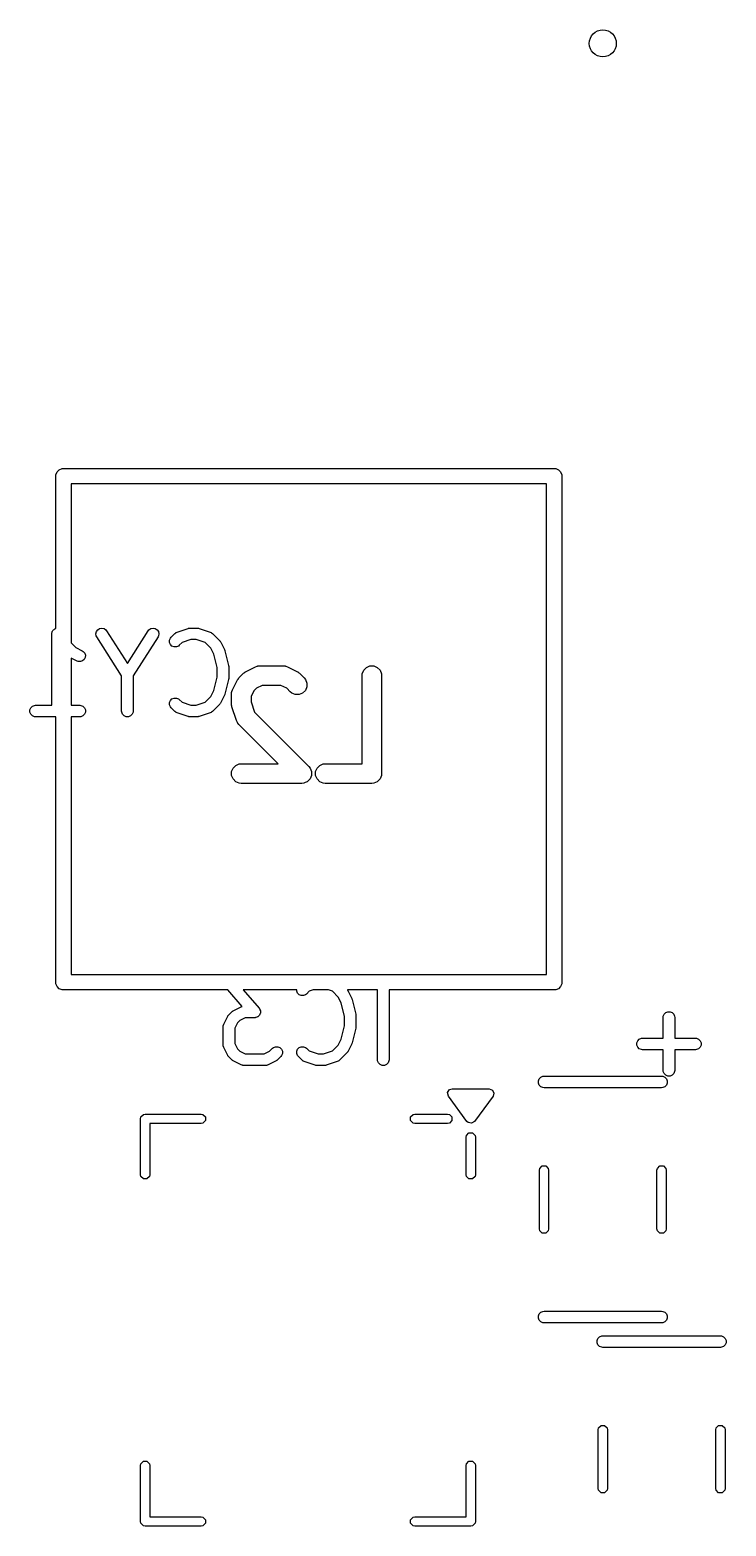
# Model space of a CAD drawing. Extents: x -2.1 to 1.78, y 0.53 to 2.72.
# Drawn here: x 0.648 to 1.003, y 1.648 to 2.412 of the extents above; entities that cross this region are included whole.
import ezdxf

# ---------------------------------------------------------------- set-up
doc = ezdxf.new("R2010")
doc.units = 0
doc.header["$MEASUREMENT"] = 0
doc.layers.add('BLACK', color=7, linetype='CONTINUOUS')

msp = doc.modelspace()

# ---------------------------------------------------------------- linework, layer by layer
at = {"layer": 'BLACK', "linetype": 'CONTINUOUS'}
for p, q in [((0.66087, 2.18413), (0.66094, 2.1849)), ((0.66087, 2.10644), (0.66087, 2.18413)), ((0.66094, 2.1849), (0.66153, 2.18632)), ((0.66153, 2.18632), (0.66262, 2.18741)), ((0.66262, 2.18741), (0.66404, 2.188)), ((0.66404, 2.188), (0.6648, 2.18807)), ((0.6648, 2.18807), (0.9152, 2.18807)), ((0.9152, 2.18807), (0.91596, 2.188)), ((0.91596, 2.188), (0.91738, 2.18741)), ((0.91738, 2.18741), (0.91847, 2.18632)), ((0.91847, 2.18632), (0.91906, 2.1849)), ((0.91906, 2.1849), (0.91913, 2.18413)), ((0.91913, 2.18413), (0.91913, 1.92587)), ((0.66874, 2.1802), (0.66874, 2.09903)), ((0.91126, 2.1802), (0.66874, 2.1802)), ((0.91126, 1.9298), (0.91126, 2.1802)), ((0.65885, 2.10367), (0.6589, 2.10424)), ((0.65885, 2.06725), (0.65885, 2.10367)), ((0.65885, 2.10367), (0.65885, 2.10367)), ((0.65885, 2.10367), (0.65885, 2.10367)), ((0.65885, 2.10367), (0.65885, 2.10367)), ((0.6589, 2.10424), (0.65902, 2.10451)), ((0.65902, 2.10451), (0.65907, 2.1048)), ((0.65907, 2.1048), (0.65923, 2.10504)), ((0.65923, 2.10504), (0.65934, 2.10531)), ((0.65934, 2.10531), (0.65955, 2.10552)), ((0.65955, 2.10552), (0.65971, 2.10576)), ((0.65971, 2.10576), (0.65995, 2.10592)), ((0.65995, 2.10592), (0.66016, 2.10612)), ((0.66016, 2.10612), (0.66043, 2.10624)), ((0.66043, 2.10624), (0.66067, 2.1064)), ((0.66067, 2.1064), (0.66087, 2.10644)), ((0.68134, 2.10373), (0.68159, 2.10486)), ((0.68154, 2.1026), (0.68134, 2.10373)), ((0.68181, 2.10208), (0.68154, 2.1026)), ((0.68159, 2.10486), (0.68226, 2.1058)), ((0.69447, 2.08219), (0.68181, 2.10208)), ((0.68226, 2.1058), (0.68323, 2.10642)), ((0.68323, 2.10642), (0.68436, 2.10662)), ((0.68436, 2.10662), (0.68549, 2.10637)), ((0.68549, 2.10637), (0.68643, 2.10571)), ((0.68643, 2.10571), (0.68679, 2.10525)), ((0.68679, 2.10525), (0.69742, 2.08855)), ((0.69742, 2.08855), (0.70805, 2.10525)), ((0.71303, 2.10208), (0.70037, 2.08219)), ((0.70805, 2.10525), (0.70841, 2.10571)), ((0.70841, 2.10571), (0.70935, 2.10637)), ((0.70935, 2.10637), (0.71048, 2.10662)), ((0.71048, 2.10662), (0.71161, 2.10642)), ((0.71161, 2.10642), (0.71258, 2.1058)), ((0.71258, 2.1058), (0.71325, 2.10486)), ((0.7133, 2.1026), (0.71303, 2.10208)), ((0.71325, 2.10486), (0.7135, 2.10373)), ((0.7135, 2.10373), (0.7133, 2.1026)), ((0.7189, 2.1005), (0.71934, 2.10156)), ((0.7189, 2.09934), (0.7189, 2.1005)), ((0.71934, 2.10156), (0.7197, 2.10201)), ((0.7197, 2.10201), (0.72158, 2.10388)), ((0.72158, 2.10388), (0.72203, 2.10425)), ((0.72203, 2.10425), (0.72212, 2.10429)), ((0.72212, 2.10429), (0.7222, 2.10436)), ((0.7222, 2.10436), (0.72273, 2.10459)), ((0.72273, 2.10459), (0.72836, 2.10647)), ((0.72977, 2.10072), (0.72526, 2.09921)), ((0.72836, 2.10647), (0.72864, 2.10653)), ((0.72864, 2.10653), (0.72872, 2.10656)), ((0.72872, 2.10656), (0.72882, 2.10657)), ((0.72882, 2.10657), (0.72892, 2.1066)), ((0.72892, 2.1066), (0.729, 2.10659)), ((0.729, 2.10659), (0.72929, 2.10662)), ((0.72929, 2.10662), (0.73304, 2.10662)), ((0.73256, 2.10072), (0.72977, 2.10072)), ((0.73707, 2.09921), (0.73256, 2.10072)), ((0.73304, 2.10662), (0.73333, 2.10659)), ((0.73333, 2.10659), (0.73341, 2.1066)), ((0.73341, 2.1066), (0.73351, 2.10657)), ((0.73351, 2.10657), (0.73362, 2.10656)), ((0.73362, 2.10656), (0.73369, 2.10653)), ((0.73369, 2.10653), (0.73397, 2.10647)), ((0.73397, 2.10647), (0.7396, 2.10459)), ((0.7396, 2.10459), (0.74013, 2.10436)), ((0.74013, 2.10436), (0.74021, 2.10429)), ((0.74021, 2.10429), (0.74031, 2.10425)), ((0.74031, 2.10425), (0.74075, 2.10388)), ((0.74075, 2.10388), (0.7445, 2.10013)), ((0.7445, 2.10013), (0.74469, 2.09991)), ((0.74469, 2.09991), (0.74475, 2.09985)), ((0.74475, 2.09985), (0.7448, 2.09977)), ((0.7448, 2.09977), (0.74487, 2.09968)), ((0.66874, 2.09903), (0.67105, 2.09672)), ((0.67105, 2.09672), (0.67437, 2.09506)), ((0.67437, 2.09506), (0.67486, 2.09475)), ((0.67486, 2.09475), (0.67561, 2.09388)), ((0.67561, 2.09388), (0.67598, 2.09279)), ((0.67598, 2.09279), (0.6759, 2.09164)), ((0.71934, 2.09828), (0.7189, 2.09934)), ((0.72015, 2.09746), (0.71934, 2.09828)), ((0.72122, 2.09702), (0.72015, 2.09746)), ((0.72237, 2.09702), (0.72122, 2.09702)), ((0.72343, 2.09746), (0.72237, 2.09702)), ((0.72388, 2.09783), (0.72343, 2.09746)), ((0.72526, 2.09921), (0.72388, 2.09783)), ((0.73999, 2.0963), (0.73707, 2.09921)), ((0.7415, 2.09326), (0.73999, 2.0963)), ((0.74321, 2.08643), (0.7415, 2.09326)), ((0.74487, 2.09968), (0.7449, 2.09961)), ((0.7449, 2.09961), (0.74506, 2.09936)), ((0.74506, 2.09936), (0.74693, 2.09562)), ((0.74693, 2.09562), (0.74695, 2.09557)), ((0.74695, 2.09557), (0.74696, 2.09556)), ((0.74696, 2.09556), (0.74705, 2.09532)), ((0.74705, 2.09532), (0.74714, 2.09507)), ((0.74714, 2.09507), (0.74714, 2.09505)), ((0.74714, 2.09505), (0.74715, 2.09501)), ((0.74715, 2.09501), (0.74903, 2.08751)), ((0.67173, 2.08978), (0.66874, 2.09127)), ((0.66874, 2.09127), (0.66874, 2.06725)), ((0.67227, 2.08957), (0.67173, 2.08978)), ((0.67342, 2.08949), (0.67227, 2.08957)), ((0.67451, 2.08985), (0.67342, 2.08949)), ((0.67538, 2.09061), (0.67451, 2.08985)), ((0.6759, 2.09164), (0.67538, 2.09061)), ((0.74321, 2.08153), (0.74321, 2.08643)), ((0.74903, 2.08751), (0.74904, 2.08741)), ((0.74904, 2.08741), (0.74906, 2.08737)), ((0.74906, 2.08737), (0.74908, 2.08715)), ((0.74908, 2.08715), (0.74911, 2.08694)), ((0.74911, 2.08694), (0.74911, 2.0869)), ((0.74911, 2.0869), (0.74912, 2.0868)), ((0.74912, 2.0868), (0.74912, 2.08117)), ((0.75758, 2.08422), (0.758, 2.08448)), ((0.758, 2.08448), (0.76276, 2.08686)), ((0.76276, 2.08686), (0.76368, 2.08721)), ((0.76368, 2.08721), (0.76386, 2.08722)), ((0.76386, 2.08722), (0.76402, 2.08729)), ((0.76402, 2.08729), (0.765, 2.08739)), ((0.765, 2.08739), (0.7769, 2.08739)), ((0.7769, 2.08739), (0.77788, 2.08729)), ((0.77788, 2.08729), (0.77805, 2.08722)), ((0.77805, 2.08722), (0.77823, 2.08721)), ((0.77823, 2.08721), (0.77914, 2.08686)), ((0.77914, 2.08686), (0.7839, 2.08448)), ((0.7839, 2.08448), (0.78432, 2.08422)), ((0.81724, 2.08336), (0.81799, 2.08517)), ((0.81799, 2.08517), (0.81937, 2.08655)), ((0.81937, 2.08655), (0.82117, 2.08729)), ((0.82117, 2.08729), (0.82312, 2.08729)), ((0.82312, 2.08729), (0.82492, 2.08655)), ((0.82492, 2.08655), (0.8263, 2.08517)), ((0.8263, 2.08517), (0.82705, 2.08336)), ((0.69447, 2.0643), (0.69447, 2.08219)), ((0.70037, 2.08219), (0.70037, 2.0643)), ((0.7415, 2.0747), (0.74321, 2.08153)), ((0.74903, 2.08046), (0.74715, 2.07296)), ((0.74904, 2.08056), (0.74903, 2.08046)), ((0.74906, 2.0806), (0.74904, 2.08056)), ((0.74908, 2.08081), (0.74906, 2.0806)), ((0.74911, 2.08103), (0.74908, 2.08081)), ((0.74912, 2.08117), (0.74911, 2.08107)), ((0.74911, 2.08107), (0.74911, 2.08103)), ((0.751, 2.0751), (0.75338, 2.07986)), ((0.75338, 2.07986), (0.75365, 2.08028)), ((0.75365, 2.08028), (0.7537, 2.08041)), ((0.7537, 2.08041), (0.75381, 2.08054)), ((0.75381, 2.08054), (0.75391, 2.08069)), ((0.75391, 2.08069), (0.75401, 2.08078)), ((0.75401, 2.08078), (0.75432, 2.08116)), ((0.75432, 2.08116), (0.7567, 2.08354)), ((0.7567, 2.08354), (0.75709, 2.08386)), ((0.75709, 2.08386), (0.75717, 2.08396)), ((0.75717, 2.08396), (0.75732, 2.08405)), ((0.75732, 2.08405), (0.75746, 2.08417)), ((0.75746, 2.08417), (0.75758, 2.08422)), ((0.76618, 2.07739), (0.7632, 2.0759)), ((0.77572, 2.07739), (0.76618, 2.07739)), ((0.7787, 2.0759), (0.77572, 2.07739)), ((0.78432, 2.08422), (0.78444, 2.08417)), ((0.78444, 2.08417), (0.78458, 2.08405)), ((0.78458, 2.08405), (0.78473, 2.08396)), ((0.78473, 2.08396), (0.78482, 2.08386)), ((0.78482, 2.08386), (0.7852, 2.08354)), ((0.7852, 2.08354), (0.78758, 2.08116)), ((0.78758, 2.08116), (0.7882, 2.08041)), ((0.7882, 2.08041), (0.78895, 2.0786)), ((0.78895, 2.0786), (0.78895, 2.07665)), ((0.81714, 2.08239), (0.81724, 2.08336)), ((0.81714, 2.03739), (0.81714, 2.08239)), ((0.82705, 2.08336), (0.82714, 2.08239)), ((0.82714, 2.08239), (0.82714, 2.03239)), ((0.7189, 2.06862), (0.71934, 2.06969)), ((0.71934, 2.06969), (0.72015, 2.0705)), ((0.72015, 2.0705), (0.72122, 2.07094)), ((0.72122, 2.07094), (0.72237, 2.07094)), ((0.72237, 2.07094), (0.72343, 2.0705)), ((0.72343, 2.0705), (0.72388, 2.07014)), ((0.72388, 2.07014), (0.72526, 2.06875)), ((0.73707, 2.06875), (0.73999, 2.07167)), ((0.73999, 2.07167), (0.7415, 2.0747)), ((0.74693, 2.07235), (0.74506, 2.0686)), ((0.74695, 2.07239), (0.74693, 2.07235)), ((0.74696, 2.07241), (0.74695, 2.07239)), ((0.74705, 2.07265), (0.74696, 2.07241)), ((0.74714, 2.07289), (0.74705, 2.07265)), ((0.74715, 2.07296), (0.74714, 2.07291)), ((0.74714, 2.07291), (0.74714, 2.07289)), ((0.75048, 2.07287), (0.75057, 2.07384)), ((0.75048, 2.0681), (0.75048, 2.07287)), ((0.75057, 2.07384), (0.75064, 2.07401)), ((0.75064, 2.07401), (0.75065, 2.07419)), ((0.75065, 2.07419), (0.751, 2.0751)), ((0.76197, 2.07467), (0.76048, 2.07168)), ((0.76048, 2.07168), (0.76048, 2.06891)), ((0.7632, 2.0759), (0.76197, 2.07467)), ((0.78051, 2.07409), (0.7787, 2.0759)), ((0.78127, 2.07347), (0.78051, 2.07409)), ((0.78307, 2.07272), (0.78127, 2.07347)), ((0.78502, 2.07272), (0.78307, 2.07272)), ((0.78683, 2.07347), (0.78502, 2.07272)), ((0.7882, 2.07485), (0.78683, 2.07347)), ((0.78895, 2.07665), (0.7882, 2.07485)), ((0.64766, 2.06487), (0.6481, 2.06594)), ((0.64766, 2.06372), (0.64766, 2.06487)), ((0.6481, 2.06266), (0.64766, 2.06372)), ((0.6481, 2.06594), (0.64891, 2.06675)), ((0.64891, 2.06184), (0.6481, 2.06266)), ((0.64891, 2.06675), (0.64998, 2.06719)), ((0.64998, 2.0614), (0.64891, 2.06184)), ((0.64998, 2.06719), (0.65055, 2.06725)), ((0.65055, 2.06725), (0.65885, 2.06725)), ((0.66874, 2.06725), (0.67305, 2.06725)), ((0.67305, 2.06725), (0.67362, 2.06719)), ((0.67362, 2.06719), (0.67469, 2.06675)), ((0.67469, 2.06184), (0.67362, 2.0614)), ((0.67469, 2.06675), (0.6755, 2.06594)), ((0.6755, 2.06266), (0.67469, 2.06184)), ((0.6755, 2.06594), (0.67594, 2.06487)), ((0.67594, 2.06372), (0.6755, 2.06266)), ((0.67594, 2.06487), (0.67594, 2.06372)), ((0.69452, 2.06372), (0.69447, 2.0643)), ((0.69497, 2.06266), (0.69452, 2.06372)), ((0.69578, 2.06184), (0.69497, 2.06266)), ((0.69684, 2.0614), (0.69578, 2.06184)), ((0.69906, 2.06184), (0.698, 2.0614)), ((0.69988, 2.06266), (0.69906, 2.06184)), ((0.70032, 2.06372), (0.69988, 2.06266)), ((0.70037, 2.0643), (0.70032, 2.06372)), ((0.7189, 2.06747), (0.7189, 2.06862)), ((0.71934, 2.06641), (0.7189, 2.06747)), ((0.7197, 2.06596), (0.71934, 2.06641)), ((0.72158, 2.06409), (0.7197, 2.06596)), ((0.72203, 2.06372), (0.72158, 2.06409)), ((0.72212, 2.06368), (0.72203, 2.06372)), ((0.7222, 2.06361), (0.72212, 2.06368)), ((0.72273, 2.06337), (0.7222, 2.06361)), ((0.72836, 2.0615), (0.72273, 2.06337)), ((0.72526, 2.06875), (0.72977, 2.06725)), ((0.72977, 2.06725), (0.73256, 2.06725)), ((0.73256, 2.06725), (0.73707, 2.06875)), ((0.7396, 2.06337), (0.73397, 2.0615)), ((0.74013, 2.06361), (0.7396, 2.06337)), ((0.74021, 2.06368), (0.74013, 2.06361)), ((0.74031, 2.06372), (0.74021, 2.06368)), ((0.74075, 2.06409), (0.74031, 2.06372)), ((0.7445, 2.06783), (0.74075, 2.06409)), ((0.74469, 2.06806), (0.7445, 2.06783)), ((0.74475, 2.06811), (0.74469, 2.06806)), ((0.7448, 2.0682), (0.74475, 2.06811)), ((0.74487, 2.06828), (0.7448, 2.0682)), ((0.7449, 2.06835), (0.74487, 2.06828)), ((0.74506, 2.0686), (0.7449, 2.06835)), ((0.75052, 2.06761), (0.75048, 2.0681)), ((0.75052, 2.06748), (0.75052, 2.06761)), ((0.75055, 2.0673), (0.75052, 2.06748)), ((0.75057, 2.06713), (0.75055, 2.0673)), ((0.75062, 2.06701), (0.75057, 2.06713)), ((0.75073, 2.06652), (0.75062, 2.06701)), ((0.75311, 2.05938), (0.75073, 2.06652)), ((0.76048, 2.06891), (0.76223, 2.06366)), ((0.76223, 2.06366), (0.78996, 2.03592)), ((0.65055, 2.06135), (0.64998, 2.0614)), ((0.66087, 2.06135), (0.65055, 2.06135)), ((0.66087, 1.92587), (0.66087, 2.06135)), ((0.67305, 2.06135), (0.66874, 2.06135)), ((0.66874, 2.06135), (0.66874, 1.9298)), ((0.67362, 2.0614), (0.67305, 2.06135)), ((0.698, 2.0614), (0.69684, 2.0614)), ((0.72864, 2.06143), (0.72836, 2.0615)), ((0.72872, 2.0614), (0.72864, 2.06143)), ((0.72882, 2.06139), (0.72872, 2.0614)), ((0.72892, 2.06137), (0.72882, 2.06139)), ((0.729, 2.06137), (0.72892, 2.06137)), ((0.72929, 2.06135), (0.729, 2.06137)), ((0.73304, 2.06135), (0.72929, 2.06135)), ((0.73333, 2.06137), (0.73304, 2.06135)), ((0.73341, 2.06137), (0.73333, 2.06137)), ((0.73351, 2.06139), (0.73341, 2.06137)), ((0.73362, 2.0614), (0.73351, 2.06139)), ((0.73369, 2.06143), (0.73362, 2.0614)), ((0.73397, 2.0615), (0.73369, 2.06143)), ((0.75351, 2.05848), (0.75311, 2.05938)), ((0.75363, 2.05835), (0.75351, 2.05848)), ((0.7537, 2.05818), (0.75363, 2.05835)), ((0.75432, 2.05742), (0.7537, 2.05818)), ((0.77436, 2.03739), (0.75432, 2.05742)), ((0.75057, 2.03336), (0.75132, 2.03517)), ((0.75057, 2.03141), (0.75057, 2.03336)), ((0.75132, 2.02961), (0.75057, 2.03141)), ((0.75132, 2.03517), (0.7527, 2.03655)), ((0.7527, 2.03655), (0.7545, 2.03729)), ((0.7545, 2.03729), (0.75548, 2.03739)), ((0.75548, 2.03739), (0.77436, 2.03739)), ((0.78996, 2.03592), (0.79059, 2.03517)), ((0.79059, 2.03517), (0.79059, 2.03517)), ((0.79059, 2.03517), (0.79133, 2.03336)), ((0.79133, 2.03141), (0.79059, 2.02961)), ((0.79133, 2.03336), (0.79133, 2.03141)), ((0.79343, 2.03336), (0.79418, 2.03517)), ((0.79343, 2.03141), (0.79343, 2.03336)), ((0.79418, 2.02961), (0.79343, 2.03141)), ((0.79418, 2.03517), (0.79556, 2.03655)), ((0.79556, 2.03655), (0.79736, 2.03729)), ((0.79736, 2.03729), (0.79833, 2.03739)), ((0.79833, 2.03739), (0.81714, 2.03739)), ((0.82705, 2.03141), (0.8263, 2.02961)), ((0.82714, 2.03239), (0.82705, 2.03141)), ((0.7527, 2.02823), (0.75132, 2.02961)), ((0.7545, 2.02749), (0.7527, 2.02823)), ((0.75548, 2.02739), (0.7545, 2.02749)), ((0.78643, 2.02739), (0.75548, 2.02739)), ((0.7874, 2.02749), (0.78643, 2.02739)), ((0.78815, 2.02779), (0.7874, 2.02749)), ((0.7874, 2.02749), (0.7874, 2.02749)), ((0.7874, 2.02749), (0.7874, 2.02749)), ((0.78921, 2.02823), (0.78815, 2.02779)), ((0.79059, 2.02961), (0.78921, 2.02823)), ((0.79556, 2.02823), (0.79418, 2.02961)), ((0.79736, 2.02749), (0.79556, 2.02823)), ((0.79833, 2.02739), (0.79736, 2.02749)), ((0.82214, 2.02739), (0.79833, 2.02739)), ((0.82312, 2.02749), (0.82214, 2.02739)), ((0.82492, 2.02823), (0.82312, 2.02749)), ((0.8263, 2.02961), (0.82492, 2.02823)), ((0.66094, 1.9251), (0.66087, 1.92587)), ((0.66153, 1.92368), (0.66094, 1.9251)), ((0.66874, 1.9298), (0.91126, 1.9298)), ((0.91906, 1.9251), (0.91847, 1.92368)), ((0.91913, 1.92587), (0.91906, 1.9251)), ((0.66262, 1.92259), (0.66153, 1.92368)), ((0.66404, 1.922), (0.66262, 1.92259)), ((0.6648, 1.92193), (0.66404, 1.922)), ((0.74861, 1.92193), (0.6648, 1.92193)), ((0.75593, 1.91356), (0.74861, 1.92193)), ((0.78382, 1.92193), (0.75646, 1.92193)), ((0.75646, 1.92193), (0.76457, 1.91266)), ((0.78382, 1.92139), (0.78382, 1.92193)), ((0.78426, 1.92033), (0.78382, 1.92139)), ((0.78507, 1.91951), (0.78426, 1.92033)), ((0.78614, 1.91907), (0.78507, 1.91951)), ((0.78729, 1.91907), (0.78614, 1.91907)), ((0.78836, 1.91951), (0.78729, 1.91907)), ((0.7888, 1.91988), (0.78836, 1.91951)), ((0.79019, 1.92126), (0.7888, 1.91988)), ((0.79219, 1.92193), (0.79019, 1.92126)), ((0.79999, 1.92193), (0.79219, 1.92193)), ((0.80199, 1.92126), (0.79999, 1.92193)), ((0.80491, 1.91834), (0.80199, 1.92126)), ((0.80643, 1.91531), (0.80491, 1.91834)), ((0.82501, 1.92193), (0.80964, 1.92193)), ((0.80964, 1.92193), (0.80967, 1.9219)), ((0.80967, 1.9219), (0.80973, 1.92181)), ((0.80973, 1.92181), (0.80979, 1.92173)), ((0.80979, 1.92173), (0.80982, 1.92166)), ((0.80982, 1.92166), (0.80998, 1.92141)), ((0.80998, 1.92141), (0.81185, 1.91766)), ((0.81185, 1.91766), (0.81187, 1.91762)), ((0.81187, 1.91762), (0.81188, 1.9176)), ((0.81188, 1.9176), (0.81197, 1.91736)), ((0.81197, 1.91736), (0.81206, 1.91712)), ((0.81206, 1.91712), (0.81206, 1.9171)), ((0.81206, 1.9171), (0.81208, 1.91706)), ((0.81208, 1.91706), (0.81395, 1.90956)), ((0.82501, 1.88635), (0.82501, 1.92193)), ((0.9152, 1.92193), (0.83091, 1.92193)), ((0.83091, 1.92193), (0.83091, 1.88635)), ((0.91596, 1.922), (0.9152, 1.92193)), ((0.91738, 1.92259), (0.91596, 1.922)), ((0.91847, 1.92368), (0.91738, 1.92259)), ((0.74882, 1.90883), (0.74901, 1.90906)), ((0.74901, 1.90906), (0.75088, 1.91093)), ((0.75088, 1.91093), (0.75111, 1.91112)), ((0.75111, 1.91112), (0.75116, 1.91118)), ((0.75116, 1.91118), (0.75125, 1.91123)), ((0.75125, 1.91123), (0.75133, 1.9113)), ((0.75133, 1.9113), (0.7514, 1.91133)), ((0.7514, 1.91133), (0.75165, 1.91148)), ((0.75165, 1.91148), (0.7554, 1.91336)), ((0.7554, 1.91336), (0.75593, 1.91356)), ((0.76468, 1.90892), (0.76432, 1.9086)), ((0.76457, 1.91266), (0.76474, 1.91241)), ((0.76473, 1.90901), (0.76468, 1.90892)), ((0.7648, 1.90908), (0.76473, 1.90901)), ((0.76474, 1.91241), (0.7648, 1.91236)), ((0.7648, 1.91236), (0.76482, 1.91231)), ((0.76498, 1.90952), (0.7648, 1.90908)), ((0.76482, 1.91231), (0.7649, 1.91219)), ((0.7649, 1.91219), (0.76506, 1.91174)), ((0.76519, 1.90995), (0.76498, 1.90952)), ((0.76506, 1.91174), (0.76524, 1.91129)), ((0.7652, 1.91005), (0.76519, 1.90995)), ((0.76524, 1.91014), (0.7652, 1.91005)), ((0.76524, 1.91129), (0.76524, 1.91119)), ((0.76524, 1.91119), (0.76527, 1.9111)), ((0.76527, 1.9111), (0.76524, 1.91062)), ((0.76524, 1.91062), (0.76524, 1.91014)), ((0.80813, 1.90848), (0.80643, 1.91531)), ((0.81395, 1.90956), (0.81397, 1.90946)), ((0.81397, 1.90946), (0.81398, 1.90942)), ((0.81398, 1.90942), (0.814, 1.9092)), ((0.814, 1.9092), (0.81404, 1.90899)), ((0.81404, 1.90899), (0.81403, 1.90894)), ((0.81403, 1.90894), (0.81404, 1.90884)), ((0.97085, 1.90849), (0.97129, 1.90955)), ((0.97129, 1.90955), (0.97211, 1.91037)), ((0.97211, 1.91037), (0.97317, 1.91081)), ((0.97317, 1.91081), (0.97433, 1.91081)), ((0.97433, 1.91081), (0.97539, 1.91037)), ((0.97539, 1.91037), (0.9762, 1.90955)), ((0.9762, 1.90955), (0.97665, 1.90849)), ((0.74627, 1.90322), (0.74632, 1.90379)), ((0.74627, 1.89384), (0.74627, 1.90322)), ((0.74632, 1.90379), (0.74636, 1.90389)), ((0.74636, 1.90389), (0.74637, 1.904)), ((0.74637, 1.904), (0.74658, 1.90454)), ((0.74658, 1.90454), (0.74845, 1.90829)), ((0.74845, 1.90829), (0.74861, 1.90854)), ((0.74861, 1.90854), (0.74864, 1.90861)), ((0.74864, 1.90861), (0.74871, 1.90869)), ((0.74871, 1.90869), (0.74876, 1.90878)), ((0.74876, 1.90878), (0.74882, 1.90883)), ((0.75352, 1.90522), (0.75217, 1.90252)), ((0.75217, 1.90252), (0.75217, 1.89454)), ((0.75472, 1.90642), (0.75352, 1.90522)), ((0.75742, 1.90776), (0.75472, 1.90642)), ((0.76234, 1.90776), (0.75742, 1.90776)), ((0.76265, 1.90779), (0.76234, 1.90776)), ((0.76273, 1.90779), (0.76265, 1.90779)), ((0.76278, 1.90781), (0.76273, 1.90779)), ((0.76292, 1.90782), (0.76278, 1.90781)), ((0.76336, 1.90801), (0.76292, 1.90782)), ((0.76382, 1.90816), (0.76336, 1.90801)), ((0.76389, 1.90822), (0.76382, 1.90816)), ((0.76398, 1.90826), (0.76389, 1.90822)), ((0.76432, 1.9086), (0.76398, 1.90826)), ((0.80643, 1.89675), (0.80813, 1.90358)), ((0.80813, 1.90358), (0.80813, 1.90848)), ((0.81395, 1.9025), (0.81208, 1.895)), ((0.81397, 1.9026), (0.81395, 1.9025)), ((0.81398, 1.90264), (0.81397, 1.9026)), ((0.814, 1.90286), (0.81398, 1.90264)), ((0.81404, 1.90308), (0.814, 1.90286)), ((0.81404, 1.90322), (0.81403, 1.90312)), ((0.81403, 1.90312), (0.81404, 1.90308)), ((0.81404, 1.90884), (0.81404, 1.90322)), ((0.9708, 1.90791), (0.97085, 1.90849)), ((0.9708, 1.89737), (0.9708, 1.90791)), ((0.97665, 1.90849), (0.9767, 1.90791)), ((0.9767, 1.90791), (0.9767, 1.89737)), ((0.74632, 1.89327), (0.74627, 1.89384)), ((0.75217, 1.89454), (0.75352, 1.89184)), ((0.80199, 1.8908), (0.80491, 1.89372)), ((0.80491, 1.89372), (0.80643, 1.89675)), ((0.81185, 1.8944), (0.80998, 1.89065)), ((0.81187, 1.89444), (0.81185, 1.8944)), ((0.81188, 1.89446), (0.81187, 1.89444)), ((0.81197, 1.8947), (0.81188, 1.89446)), ((0.81206, 1.89494), (0.81197, 1.8947)), ((0.81208, 1.895), (0.81206, 1.89496)), ((0.81206, 1.89496), (0.81206, 1.89494)), ((0.95736, 1.89499), (0.9578, 1.89605)), ((0.95736, 1.89384), (0.95736, 1.89499)), ((0.9578, 1.89277), (0.95736, 1.89384)), ((0.9578, 1.89605), (0.95861, 1.89687)), ((0.95861, 1.89687), (0.95968, 1.89731)), ((0.95968, 1.89731), (0.96025, 1.89737)), ((0.96025, 1.89737), (0.9708, 1.89737)), ((0.9767, 1.89737), (0.98725, 1.89737)), ((0.98725, 1.89737), (0.98782, 1.89731)), ((0.98782, 1.89731), (0.98889, 1.89687)), ((0.98889, 1.89687), (0.9897, 1.89605)), ((0.9897, 1.89605), (0.99014, 1.89499)), ((0.99014, 1.89384), (0.9897, 1.89277)), ((0.99014, 1.89499), (0.99014, 1.89384)), ((0.74636, 1.89317), (0.74632, 1.89327)), ((0.74637, 1.89306), (0.74636, 1.89317)), ((0.74658, 1.89252), (0.74637, 1.89306)), ((0.74845, 1.88877), (0.74658, 1.89252)), ((0.74861, 1.88853), (0.74845, 1.88877)), ((0.74864, 1.88845), (0.74861, 1.88853)), ((0.74871, 1.88837), (0.74864, 1.88845)), ((0.74876, 1.88828), (0.74871, 1.88837)), ((0.74882, 1.88823), (0.74876, 1.88828)), ((0.74901, 1.88801), (0.74882, 1.88823)), ((0.75088, 1.88613), (0.74901, 1.88801)), ((0.75111, 1.88595), (0.75088, 1.88613)), ((0.75352, 1.89184), (0.75472, 1.89065)), ((0.75472, 1.89065), (0.75742, 1.8893)), ((0.75742, 1.8893), (0.76727, 1.8893)), ((0.76727, 1.8893), (0.76997, 1.89065)), ((0.76997, 1.89065), (0.7715, 1.89218)), ((0.7715, 1.89218), (0.77195, 1.89255)), ((0.77195, 1.89255), (0.77302, 1.89299)), ((0.77302, 1.89299), (0.77417, 1.89299)), ((0.77381, 1.88613), (0.77358, 1.88595)), ((0.77568, 1.88801), (0.77381, 1.88613)), ((0.77417, 1.89299), (0.77523, 1.89255)), ((0.77523, 1.89255), (0.77605, 1.89174)), ((0.77605, 1.88845), (0.77568, 1.88801)), ((0.77605, 1.89174), (0.77649, 1.89067)), ((0.77649, 1.88952), (0.77605, 1.88845)), ((0.77649, 1.89067), (0.77649, 1.88952)), ((0.78382, 1.89067), (0.78426, 1.89174)), ((0.78382, 1.88952), (0.78382, 1.89067)), ((0.78426, 1.88845), (0.78382, 1.88952)), ((0.78426, 1.89174), (0.78507, 1.89255)), ((0.78463, 1.88801), (0.78426, 1.88845)), ((0.7865, 1.88613), (0.78463, 1.88801)), ((0.78507, 1.89255), (0.78614, 1.89299)), ((0.78614, 1.89299), (0.78729, 1.89299)), ((0.78695, 1.88577), (0.7865, 1.88613)), ((0.78729, 1.89299), (0.78836, 1.89255)), ((0.78836, 1.89255), (0.7888, 1.89218)), ((0.7888, 1.89218), (0.79019, 1.8908)), ((0.79019, 1.8908), (0.79469, 1.8893)), ((0.79469, 1.8893), (0.79748, 1.8893)), ((0.79748, 1.8893), (0.80199, 1.8908)), ((0.80568, 1.88613), (0.80523, 1.88577)), ((0.80943, 1.88988), (0.80568, 1.88613)), ((0.80961, 1.89011), (0.80943, 1.88988)), ((0.80967, 1.89016), (0.80961, 1.89011)), ((0.80973, 1.89025), (0.80967, 1.89016)), ((0.80979, 1.89033), (0.80973, 1.89025)), ((0.80982, 1.8904), (0.80979, 1.89033)), ((0.80998, 1.89065), (0.80982, 1.8904)), ((0.82506, 1.88577), (0.82501, 1.88635)), ((0.83091, 1.88635), (0.83086, 1.88577)), ((0.95861, 1.89196), (0.9578, 1.89277)), ((0.95968, 1.89152), (0.95861, 1.89196)), ((0.96025, 1.89146), (0.95968, 1.89152)), ((0.9708, 1.89146), (0.96025, 1.89146)), ((0.9708, 1.88092), (0.9708, 1.89146)), ((0.98725, 1.89146), (0.9767, 1.89146)), ((0.9767, 1.89146), (0.9767, 1.88092)), ((0.98782, 1.89152), (0.98725, 1.89146)), ((0.98889, 1.89196), (0.98782, 1.89152)), ((0.9897, 1.89277), (0.98889, 1.89196)), ((0.75116, 1.88589), (0.75111, 1.88595)), ((0.75125, 1.88583), (0.75116, 1.88589)), ((0.75133, 1.88577), (0.75125, 1.88583)), ((0.7514, 1.88574), (0.75133, 1.88577)), ((0.75165, 1.88558), (0.7514, 1.88574)), ((0.7554, 1.8837), (0.75165, 1.88558)), ((0.75594, 1.8835), (0.7554, 1.8837)), ((0.75605, 1.88349), (0.75594, 1.8835)), ((0.75614, 1.88345), (0.75605, 1.88349)), ((0.75672, 1.88339), (0.75614, 1.88345)), ((0.76797, 1.88339), (0.75672, 1.88339)), ((0.76854, 1.88345), (0.76797, 1.88339)), ((0.76864, 1.88349), (0.76854, 1.88345)), ((0.76875, 1.8835), (0.76864, 1.88349)), ((0.76929, 1.8837), (0.76875, 1.8835)), ((0.77304, 1.88558), (0.76929, 1.8837)), ((0.77329, 1.88574), (0.77304, 1.88558)), ((0.77336, 1.88577), (0.77329, 1.88574)), ((0.77344, 1.88583), (0.77336, 1.88577)), ((0.77353, 1.88589), (0.77344, 1.88583)), ((0.77358, 1.88595), (0.77353, 1.88589)), ((0.78705, 1.88572), (0.78695, 1.88577)), ((0.78713, 1.88566), (0.78705, 1.88572)), ((0.78766, 1.88542), (0.78713, 1.88566)), ((0.79328, 1.88354), (0.78766, 1.88542)), ((0.79357, 1.88348), (0.79328, 1.88354)), ((0.79364, 1.88345), (0.79357, 1.88348)), ((0.79374, 1.88344), (0.79364, 1.88345)), ((0.79385, 1.88342), (0.79374, 1.88344)), ((0.79392, 1.88342), (0.79385, 1.88342)), ((0.79421, 1.88339), (0.79392, 1.88342)), ((0.79796, 1.88339), (0.79421, 1.88339)), ((0.79826, 1.88342), (0.79796, 1.88339)), ((0.79833, 1.88342), (0.79826, 1.88342)), ((0.79844, 1.88344), (0.79833, 1.88342)), ((0.79854, 1.88345), (0.79844, 1.88344)), ((0.79861, 1.88348), (0.79854, 1.88345)), ((0.7989, 1.88354), (0.79861, 1.88348)), ((0.80452, 1.88542), (0.7989, 1.88354)), ((0.80505, 1.88566), (0.80452, 1.88542)), ((0.80513, 1.88572), (0.80505, 1.88566)), ((0.80523, 1.88577), (0.80513, 1.88572)), ((0.82551, 1.88471), (0.82506, 1.88577)), ((0.82632, 1.88389), (0.82551, 1.88471)), ((0.82738, 1.88345), (0.82632, 1.88389)), ((0.82854, 1.88345), (0.82738, 1.88345)), ((0.8296, 1.88389), (0.82854, 1.88345)), ((0.83042, 1.88471), (0.8296, 1.88389)), ((0.83086, 1.88577), (0.83042, 1.88471)), ((0.97085, 1.88034), (0.9708, 1.88092)), ((0.97129, 1.87927), (0.97085, 1.88034)), ((0.97211, 1.87846), (0.97129, 1.87927)), ((0.97317, 1.87802), (0.97211, 1.87846)), ((0.97539, 1.87846), (0.97433, 1.87802)), ((0.9762, 1.87927), (0.97539, 1.87846)), ((0.97665, 1.88034), (0.9762, 1.87927)), ((0.9767, 1.88092), (0.97665, 1.88034)), ((0.86082, 1.86958), (0.86176, 1.87112)), ((0.86176, 1.87112), (0.86315, 1.87157)), ((0.86315, 1.87157), (0.88205, 1.87157)), ((0.88205, 1.87157), (0.88372, 1.87088)), ((0.88372, 1.87088), (0.88441, 1.86921)), ((0.9071, 1.87558), (0.90754, 1.87664)), ((0.9071, 1.87442), (0.9071, 1.87558)), ((0.90754, 1.87336), (0.9071, 1.87442)), ((0.90754, 1.87664), (0.90836, 1.87746)), ((0.90836, 1.87254), (0.90754, 1.87336)), ((0.90836, 1.87746), (0.90942, 1.8779)), ((0.90942, 1.8721), (0.90836, 1.87254)), ((0.90942, 1.8779), (0.91, 1.87795)), ((0.91, 1.87205), (0.90942, 1.8721)), ((0.91, 1.87795), (0.97, 1.87795)), ((0.97, 1.87205), (0.91, 1.87205)), ((0.97, 1.87795), (0.97058, 1.8779)), ((0.97058, 1.8721), (0.97, 1.87205)), ((0.97058, 1.8779), (0.97164, 1.87746)), ((0.97164, 1.87254), (0.97058, 1.8721)), ((0.97164, 1.87746), (0.97246, 1.87664)), ((0.97246, 1.87336), (0.97164, 1.87254)), ((0.97246, 1.87664), (0.9729, 1.87558)), ((0.9729, 1.87442), (0.97246, 1.87336)), ((0.9729, 1.87558), (0.9729, 1.87442)), ((0.97433, 1.87802), (0.97317, 1.87802)), ((0.86124, 1.86782), (0.86082, 1.86958)), ((0.87069, 1.85483), (0.86124, 1.86782)), ((0.88396, 1.86782), (0.87451, 1.85483)), ((0.88441, 1.86921), (0.88396, 1.86782)), ((0.70409, 1.85622), (0.70427, 1.85712)), ((0.70409, 1.82768), (0.70409, 1.85622)), ((0.70427, 1.85712), (0.70555, 1.8584)), ((0.70555, 1.8584), (0.70646, 1.85858)), ((0.70646, 1.85858), (0.735, 1.85858)), ((0.735, 1.85858), (0.7359, 1.8584)), ((0.7359, 1.8584), (0.73718, 1.85712)), ((0.73718, 1.85712), (0.73718, 1.85532)), ((0.84187, 1.85712), (0.84315, 1.8584)), ((0.84187, 1.85532), (0.84187, 1.85712)), ((0.84315, 1.8584), (0.84406, 1.85858)), ((0.84406, 1.85858), (0.86079, 1.85858)), ((0.86079, 1.85858), (0.86169, 1.8584)), ((0.86169, 1.8584), (0.86297, 1.85712)), ((0.86297, 1.85712), (0.86297, 1.85532)), ((0.735, 1.85386), (0.70882, 1.85386)), ((0.70882, 1.85386), (0.70882, 1.82768)), ((0.7359, 1.85404), (0.735, 1.85386)), ((0.73718, 1.85532), (0.7359, 1.85404)), ((0.84315, 1.85404), (0.84187, 1.85532)), ((0.84406, 1.85386), (0.84315, 1.85404)), ((0.86079, 1.85386), (0.84406, 1.85386)), ((0.86169, 1.85404), (0.86079, 1.85386)), ((0.86297, 1.85532), (0.86169, 1.85404)), ((0.87042, 1.84768), (0.87169, 1.84895)), ((0.87121, 1.85431), (0.87069, 1.85483)), ((0.87297, 1.85389), (0.87121, 1.85431)), ((0.87169, 1.84895), (0.8735, 1.84895)), ((0.87451, 1.85483), (0.87297, 1.85389)), ((0.8735, 1.84895), (0.87478, 1.84768)), ((0.87024, 1.84677), (0.87042, 1.84768)), ((0.87024, 1.82768), (0.87024, 1.84677)), ((0.87478, 1.84768), (0.87496, 1.84677)), ((0.87496, 1.84677), (0.87496, 1.82768)), ((0.70427, 1.82677), (0.70409, 1.82768)), ((0.70555, 1.82549), (0.70427, 1.82677)), ((0.70736, 1.82549), (0.70555, 1.82549)), ((0.70864, 1.82677), (0.70736, 1.82549)), ((0.70882, 1.82768), (0.70864, 1.82677)), ((0.87042, 1.82677), (0.87024, 1.82768)), ((0.87169, 1.82549), (0.87042, 1.82677)), ((0.8735, 1.82549), (0.87169, 1.82549)), ((0.87478, 1.82677), (0.8735, 1.82549)), ((0.87496, 1.82768), (0.87478, 1.82677)), ((0.90764, 1.83), (0.90782, 1.8309)), ((0.90764, 1.8), (0.90764, 1.83)), ((0.90782, 1.8309), (0.9091, 1.83218)), ((0.9091, 1.83218), (0.9109, 1.83218)), ((0.9109, 1.83218), (0.91218, 1.8309)), ((0.91218, 1.8309), (0.91236, 1.83)), ((0.91236, 1.83), (0.91236, 1.8)), ((0.96764, 1.83), (0.96782, 1.8309)), ((0.96764, 1.8), (0.96764, 1.83)), ((0.96782, 1.8309), (0.9691, 1.83218)), ((0.9691, 1.83218), (0.9709, 1.83218)), ((0.9709, 1.83218), (0.97218, 1.8309)), ((0.97218, 1.8309), (0.97236, 1.83)), ((0.97236, 1.83), (0.97236, 1.8)), ((0.90782, 1.7991), (0.90764, 1.8)), ((0.9091, 1.79782), (0.90782, 1.7991)), ((0.9109, 1.79782), (0.9091, 1.79782)), ((0.91218, 1.7991), (0.9109, 1.79782)), ((0.91236, 1.8), (0.91218, 1.7991)), ((0.96782, 1.7991), (0.96764, 1.8)), ((0.9691, 1.79782), (0.96782, 1.7991)), ((0.9709, 1.79782), (0.9691, 1.79782)), ((0.97218, 1.7991), (0.9709, 1.79782)), ((0.97236, 1.8), (0.97218, 1.7991)), ((0.9071, 1.75558), (0.90754, 1.75664)), ((0.90754, 1.75664), (0.90836, 1.75746)), ((0.90836, 1.75746), (0.90942, 1.7579)), ((0.90942, 1.7579), (0.91, 1.75795)), ((0.91, 1.75795), (0.97, 1.75795)), ((0.97, 1.75795), (0.97058, 1.7579)), ((0.97058, 1.7579), (0.97164, 1.75746)), ((0.97164, 1.75746), (0.97246, 1.75664)), ((0.97246, 1.75664), (0.9729, 1.75558)), ((0.9071, 1.75442), (0.9071, 1.75558)), ((0.90754, 1.75336), (0.9071, 1.75442)), ((0.90836, 1.75254), (0.90754, 1.75336)), ((0.90942, 1.7521), (0.90836, 1.75254)), ((0.91, 1.75205), (0.90942, 1.7521)), ((0.97, 1.75205), (0.91, 1.75205)), ((0.97058, 1.7521), (0.97, 1.75205)), ((0.97164, 1.75254), (0.97058, 1.7521)), ((0.97246, 1.75336), (0.97164, 1.75254)), ((0.9729, 1.75442), (0.97246, 1.75336)), ((0.9729, 1.75558), (0.9729, 1.75442)), ((0.9371, 1.74308), (0.93754, 1.74414)), ((0.9371, 1.74192), (0.9371, 1.74308)), ((0.93754, 1.74086), (0.9371, 1.74192)), ((0.93754, 1.74414), (0.93836, 1.74496)), ((0.93836, 1.74496), (0.93942, 1.7454)), ((0.93942, 1.7454), (0.94, 1.74545)), ((0.94, 1.74545), (1, 1.74545)), ((1, 1.74545), (1.00058, 1.7454)), ((1.00058, 1.7454), (1.00164, 1.74496)), ((1.00164, 1.74496), (1.00246, 1.74414)), ((1.00246, 1.74414), (1.0029, 1.74308)), ((1.0029, 1.74192), (1.00246, 1.74086)), ((1.0029, 1.74308), (1.0029, 1.74192)), ((0.93836, 1.74004), (0.93754, 1.74086)), ((0.93942, 1.7396), (0.93836, 1.74004)), ((0.94, 1.73955), (0.93942, 1.7396)), ((1, 1.73955), (0.94, 1.73955)), ((1.00058, 1.7396), (1, 1.73955)), ((1.00164, 1.74004), (1.00058, 1.7396)), ((1.00246, 1.74086), (1.00164, 1.74004)), ((0.93764, 1.6975), (0.93782, 1.6984)), ((0.93764, 1.6675), (0.93764, 1.6975)), ((0.93782, 1.6984), (0.9391, 1.69968)), ((0.9391, 1.69968), (0.9409, 1.69968)), ((0.9409, 1.69968), (0.94218, 1.6984)), ((0.94218, 1.6984), (0.94236, 1.6975)), ((0.94236, 1.6975), (0.94236, 1.6675)), ((0.99764, 1.6975), (0.99782, 1.6984)), ((0.99764, 1.6675), (0.99764, 1.6975)), ((0.99782, 1.6984), (0.9991, 1.69968)), ((0.9991, 1.69968), (1.0009, 1.69968)), ((1.0009, 1.69968), (1.00218, 1.6984)), ((1.00218, 1.6984), (1.00236, 1.6975)), ((1.00236, 1.6975), (1.00236, 1.6675)), ((0.70409, 1.67925), (0.70427, 1.68016)), ((0.70427, 1.68016), (0.70555, 1.68143)), ((0.70555, 1.68143), (0.70736, 1.68143)), ((0.70736, 1.68143), (0.70864, 1.68016)), ((0.70864, 1.68016), (0.70882, 1.67925)), ((0.87024, 1.67925), (0.87042, 1.68016)), ((0.87042, 1.68016), (0.87169, 1.68143)), ((0.87169, 1.68143), (0.8735, 1.68143)), ((0.8735, 1.68143), (0.87478, 1.68016)), ((0.87478, 1.68016), (0.87496, 1.67925)), ((0.70409, 1.65071), (0.70409, 1.67925)), ((0.70882, 1.67925), (0.70882, 1.65307)), ((0.87024, 1.65307), (0.87024, 1.67925)), ((0.87496, 1.67925), (0.87496, 1.65071)), ((0.93782, 1.6666), (0.93764, 1.6675)), ((0.9391, 1.66532), (0.93782, 1.6666)), ((0.9409, 1.66532), (0.9391, 1.66532)), ((0.94218, 1.6666), (0.9409, 1.66532)), ((0.94236, 1.6675), (0.94218, 1.6666)), ((0.99782, 1.6666), (0.99764, 1.6675)), ((0.9991, 1.66532), (0.99782, 1.6666)), ((1.0009, 1.66532), (0.9991, 1.66532)), ((1.00218, 1.6666), (1.0009, 1.66532)), ((1.00236, 1.6675), (1.00218, 1.6666)), ((0.70427, 1.6498), (0.70409, 1.65071)), ((0.70555, 1.64853), (0.70427, 1.6498)), ((0.70882, 1.65307), (0.735, 1.65307)), ((0.735, 1.65307), (0.7359, 1.65289)), ((0.7359, 1.65289), (0.73718, 1.65161)), ((0.73718, 1.6498), (0.7359, 1.64853)), ((0.73718, 1.65161), (0.73718, 1.6498)), ((0.84187, 1.65161), (0.84315, 1.65289)), ((0.84187, 1.6498), (0.84187, 1.65161)), ((0.84315, 1.64853), (0.84187, 1.6498)), ((0.84315, 1.65289), (0.84406, 1.65307)), ((0.84406, 1.65307), (0.87024, 1.65307)), ((0.87478, 1.6498), (0.8735, 1.64853)), ((0.87496, 1.65071), (0.87478, 1.6498)), ((0.70646, 1.64835), (0.70555, 1.64853)), ((0.735, 1.64835), (0.70646, 1.64835)), ((0.7359, 1.64853), (0.735, 1.64835)), ((0.84406, 1.64835), (0.84315, 1.64853)), ((0.8726, 1.64835), (0.84406, 1.64835)), ((0.8735, 1.64853), (0.8726, 1.64835))]:
    msp.add_line(p, q, dxfattribs=at)
at = {"layer": 'BLACK'}
msp.add_circle((0.94, 2.405), 0.00689, dxfattribs=at)

doc.saveas('drawing.dxf')
